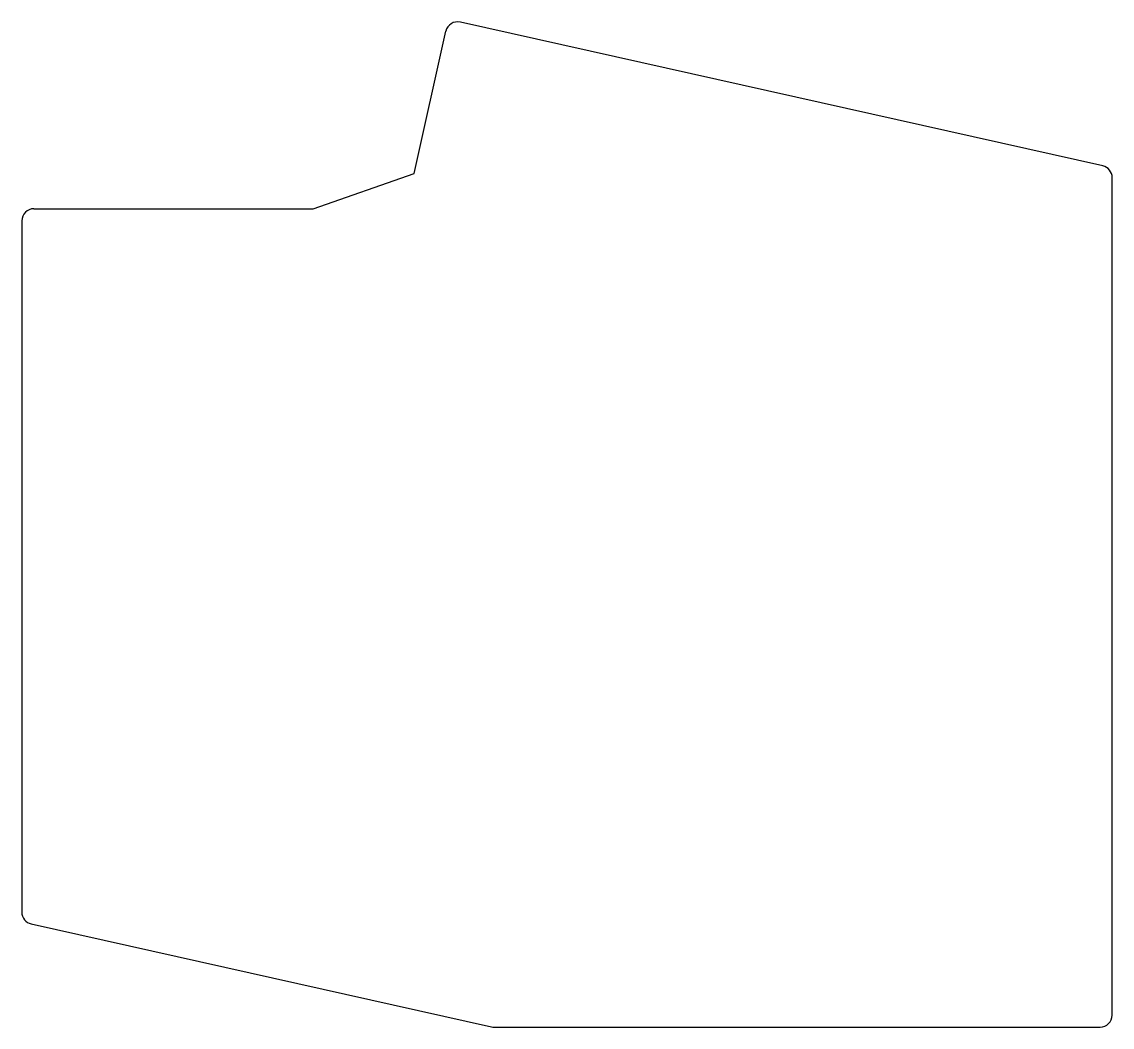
# Model space of a CAD drawing. Extents: x -46.9 to 42.9, y -32.4 to 50.3.
import ezdxf

# ---------------------------------------------------------------- set-up
doc = ezdxf.new("R2010")
doc.units = 0
doc.header["$MEASUREMENT"] = 0
doc.layers.add('MODELSKETCH_VISIBLE', color=7, linetype='CONTINUOUS')

msp = doc.modelspace()

# ---------------------------------------------------------------- linework, layer by layer
at = {"layer": 'MODELSKETCH_VISIBLE'}
for p, q in [((42.129, 38.46), (-10.756, 50.29)), ((-14.569, 37.822), (-11.95, 49.533)), ((-22.864, 34.926), (-14.569, 37.822)), ((42.911, -31.449), (42.911, 37.484)), ((-45.864, 34.926), (-22.864, 34.926)), ((-46.864, 33.926), (-46.864, -22.974)), ((-46.083, -23.95), (-8.197, -32.425)), ((-7.979, -32.449), (41.911, -32.449))]:
    msp.add_line(p, q, dxfattribs=at)
for centre, start, end in [((-10.974, 49.314), 77.39033, 167.39033), ((41.911, 37.484), 0, 77.39033), ((-45.864, 33.926), 90, 180), ((-45.864, -22.974), 180, 257.39033), ((41.911, -31.449), 270, 0), ((-7.979, -31.449), 257.39033, 270)]:
    msp.add_arc(centre, 1, start, end, dxfattribs=at)

doc.saveas('drawing.dxf')
